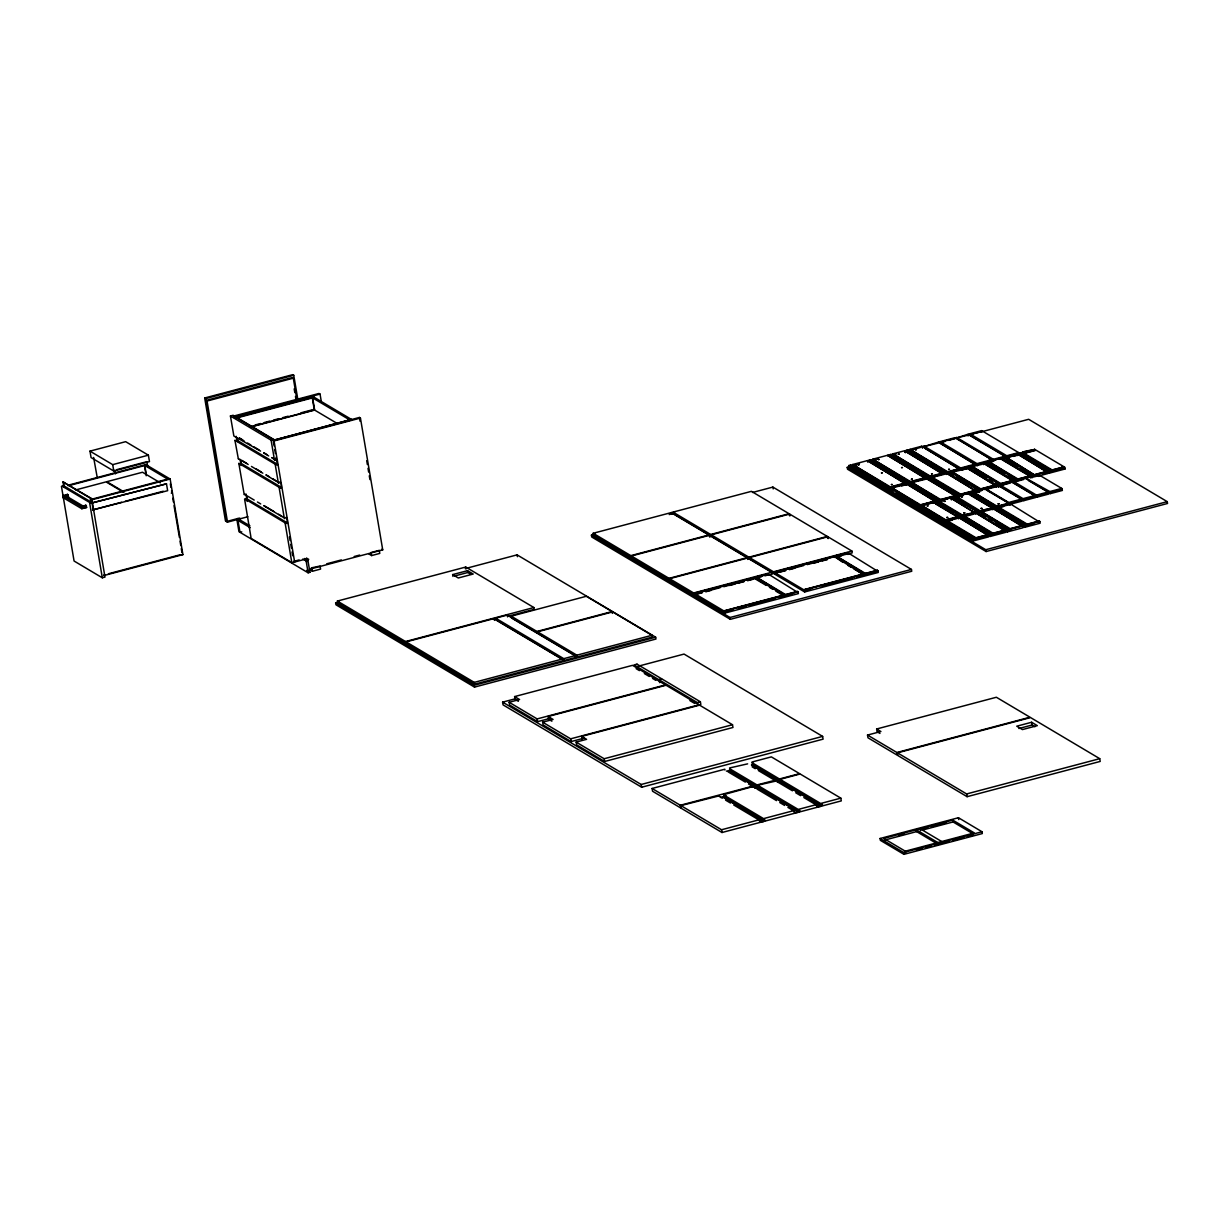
<?xml version="1.0" encoding="UTF-8"?>
<svg xmlns="http://www.w3.org/2000/svg" width="1229" height="1229" viewBox="0 0 1229 1229"><rect width="100%" height="100%" fill="white"/><g stroke="black" fill="none" stroke-linecap="round" stroke-linejoin="round"><path stroke-width="1.5" d="M281.164 483.12L279.905 481.876L278.384 483.166L275.281 464.885L277.477 464.716L276.863 460.491L271.978 457.587M780.538 782.059L781.828 780.645L780.722 779.155L800.156 773.993L840.82 798.143L841.281 800.893L821.202 806.224L806.27 797.606M747.631 763.854L729.565 767.956L730.579 769.492L729.289 770.906M776.436 780.953L758.354 785.07L759.368 786.591L758.078 788.004M238.365 459.001L234.923 440.259L236.029 441.119L236.844 440.136L277.508 464.301M244.233 494.734L238.825 463.302L239.932 464.178L240.746 463.195L281.41 487.36L280.796 488.312L279.183 487.944L284.375 518.638L285.927 517.455L287.171 518.699M752.809 786.944L753.316 786.022L680.313 805.256L652.077 788.48L652.553 791.23L680.774 808.006L680.313 805.256M775.269 780.999L775.776 780.077L757.786 784.732L758.8 786.253L757.433 787.205L729.212 770.445M724.941 769.984L724.803 769.216L652.077 788.48M751.672 764.484L753.039 763.532L752.025 762.011L771.351 756.88L799.587 773.655L780.246 778.771L781.26 780.307L779.893 781.26L751.749 764.945M753.546 787.159L753.792 786.33L723.405 794.717L724.649 795.378L724.096 796.53L764.761 820.695L764.377 818.406L794.272 810.479L794.272 812.768L798.451 812.246L764.1 821.356L723.128 797.268M758.001 787.543L798.666 811.708L800.033 810.756L799.019 809.22L816.717 804.534L816.717 806.823L820.911 806.301L798.742 812.169L757.709 787.635L755.236 788.281M780.461 781.598L821.126 805.763L822.493 804.811L821.479 803.274L840.82 798.143M247.843 516.748L227.519 522.125L225.475 520.912L204.69 397.981L292.732 374.661L293.746 375.26L297.864 399.609M204.69 397.981L205.704 398.595L293.746 375.26M293.301 378.179L292.272 377.564L206.026 400.424L207.04 401.038L293.301 378.179L297.126 400.777M89.978 451.135L125.665 441.672L148.386 455.176L149.477 461.597L113.775 471.045L91.069 457.557L89.978 451.135L112.699 464.639L148.386 455.176M260.563 451.104L233.863 436.018L230.422 415.986L233.111 415.279L273.775 439.444L294.653 562.022L307.588 558.581L309.923 572.33L308.141 572.806L238.964 531.696L236.92 519.683M234.601 415.832L319.033 393.464L320.047 394.079L321.322 401.606M233.787 416.923L320.047 394.079M234.432 417.998L313.702 396.998L352.032 419.765L272.777 440.765M337.238 423.498L314.317 409.887L312.258 397.674L314.378 397.397M235.108 418.398L236.552 417.722L272.577 439.122M236.905 417.921L312.596 397.873L314.67 410.087L250.04 427.216M255.11 424.973L260.609 423.513M264.281 422.546L269.781 421.086M273.452 420.118L278.968 418.659M282.639 417.676L288.139 416.216M300.982 412.821L311.997 409.902M252.314 426.309L314.317 409.887M63.032 481.952L91.714 498.605L104.987 577.092L102.314 577.799L74.078 561.023L61.45 486.361L63.647 486.177L63.032 481.952L92.313 499.358L90.193 499.635M116.709 469.662L146.912 461.658L147.787 467.22M68.455 485.132L145.882 464.623L170.14 479.033L182.921 554.617L103.651 575.618M67.856 485.593L68.747 485.347M146.205 475.761L144.438 465.299L146.558 465.023M69.085 485.563L144.776 465.499L146.251 474.225M75.722 489.925L106.063 481.891L123.914 492.506M230.422 415.986L271.087 440.151L273.775 439.444M62.756 495.625L67.518 494.365L68.594 496.793L63.094 497.622L62.756 495.625L81.498 506.763L86.26 505.503L86.598 507.485L81.836 508.745L63.094 497.622M349.574 419.842L274.221 440.105M351.356 419.366L350.803 419.796M360.435 418.06L359.406 417.461L273.145 440.32L274.175 440.919L360.435 418.06L382.726 549.855L309.401 569.273M68.256 494.811L65.429 495.564L82.696 505.81L86.26 505.503M91.714 498.605L91.883 502.953L89.686 503.122L102.314 577.799M91.975 499.158L167.666 479.095M169.448 478.619L168.004 479.295L144.438 465.299M90.869 500.034L170.14 479.033M166.483 483.827L91.392 503.091L166.483 483.827L167.651 490.694L92.544 509.958L121.563 502.277M83.034 507.792L86.598 507.485M277.262 460.061L276.003 458.816L274.482 460.107L271.087 440.151M125.189 501.309L163.273 491.216M171.277 493.106L172.168 492.875L171.522 490.847M281.211 483.427L281.41 487.36M287.233 519.007L287.386 523.354L285.189 523.523L291.811 562.621L294.484 561.914M241.76 531.834L239.978 532.311L237.658 518.561M108.444 573.759L180.448 554.694M299.185 559.932L293.639 561.407L294.653 562.022M308.756 559.318L305.099 560.286L304.792 558.458M302.872 558.965L306.113 560.885L307.911 560.424M326.714 563.804L341.37 559.932M354.198 556.522L359.698 555.062M311.352 567.875L320.078 566.031L320.585 569.088L312.412 571.255L309.739 569.672M371.604 555.569L379.776 553.403L379.269 550.346L371.081 552.512L371.604 555.569L368.93 553.987M337.376 601.058L405.539 641.538L405.847 643.381L337.683 602.886L337.376 601.058L465.73 567.045L533.878 607.541L534.185 609.369L508.514 616.175M593.177 533.278L630.83 555.646L631.138 557.474L593.484 535.107L593.177 533.278L671.556 512.508L709.21 534.876L709.517 536.704M709.363 535.337L673.338 513.937L673.031 512.109L751.411 491.339L789.064 513.722L789.371 515.55M910.843 501.417L918.877 506.179L889.811 488.097L886.432 488.574L886.601 489.495L849.623 467.527L848.962 465.499L850.898 464.977L888.367 488.067M920.844 504.996L921.335 506.118L920.844 504.996L935.715 501.063L935.868 501.97L906.464 483.688L890.503 487.79L852.68 464.501L867.566 460.568L905.036 483.658M993.37 533.401L993.877 534.523L993.37 533.401L1005.276 530.252L1005.43 531.174L976.026 512.877L963.029 516.195L939.002 501.924L938.787 499.957L909.89 482.782L906.51 483.258L906.664 484.18L869.702 462.212L869.041 460.168L870.977 459.661L908.784 482.951L892.377 473.196M991.695 508.314L979.974 510.757L926.543 478.358L910.581 482.475L872.759 459.185L887.63 455.252L925.099 478.327M931.951 477.482L926.743 478.849L889.781 456.881L889.12 454.853L891.056 454.346L928.863 477.635L925.314 475.515M961.001 494.365L961.493 495.471L961.001 494.365L975.872 490.417L976.026 491.339L946.622 473.042L930.645 477.159L892.838 453.87L904.744 450.72L942.551 474.01M943.288 473.995L906.879 452.349L906.219 450.321L908.154 449.814L945.623 472.888M1001.65 484.841L1001.143 483.719L1001.65 484.841L981.234 489.956L981.065 489.034L995.951 485.102L996.104 486.008L966.701 467.727L966.854 468.633L951.63 472.382L951.138 471.26L1005.414 457.05L947.759 472.627L909.952 449.338L921.842 446.188L959.311 469.263M938.541 442.056L938.695 442.962L923.486 446.711L938.541 442.056L976.01 465.13M977.654 465.653L940.001 443.285L940.031 441.657L954.902 437.708L991.88 459.677L992.525 461.72L989.253 459.769M1023.557 479.525L1013.372 482.214L1013.526 483.135L1037.092 497.146L1048.982 493.981L1048.337 491.953L1036.446 495.103L984.905 464.224L984.598 462.396L993.923 461.167L956.208 438.031L968.283 434.175L1005.261 456.143L1005.921 457.987L1021.238 453.931C1021.191 451.243 1016.583 454.807 1021.084 453.009M1007.396 457.772L969.742 435.404L969.773 433.776L981.664 430.626L1018.641 452.595L1019.118 455.16L1049.397 473.15L1065.005 469.002L1064.36 466.974L1052.454 470.123L1052.946 471.245L1052.454 470.123M849.131 466.406L856.49 464.746M854.493 464.992L859.455 463.671M869.195 461.09L871.131 460.583L870.977 459.661M872.913 460.107L877.875 458.786M892.991 454.776L896.402 453.885M910.105 450.244L920.291 447.556M939.847 442.363L954.718 438.43M956.208 438.031L968.437 435.081L968.283 434.175M969.589 434.482L981.817 431.533L981.664 430.626M873.266 460.307L871.469 460.783L874.695 462.688M891.547 455.452L893.345 454.991M910.443 450.459L908.661 450.92L919.906 457.618M948.45 440.381L955.056 438.63M971.632 434.236L981.817 431.533M465.238 568.597L517.071 554.863L655.656 637.206L655.963 639.034L474.517 687.103L335.947 604.776L335.64 602.947L339.342 601.964M752.501 492.476L772.872 487.083L911.442 569.426L911.749 571.255L730.318 619.324L591.733 536.996L591.426 535.153L595.128 534.185M669.191 514.552L674.736 513.077M980.527 432.055L1028.658 419.304L1167.243 501.647L1167.55 503.475L986.119 551.544L847.534 469.217L847.227 467.373L856.475 464.931M867.597 461.981L871.3 460.998M904.621 452.18L912.026 450.213M939.801 442.855L945.347 441.38M967.561 435.496L973.122 434.021M452.641 574.604L467.512 570.671L473.196 574.035L458.325 577.983L452.641 574.604L452.963 576.432M454.607 576.002L467.834 572.499L470.676 574.189M923.67 445.989L960.648 467.957L975.519 464.024M940.031 441.657L977.009 463.625L991.88 459.677M956.392 437.324L993.355 459.293L1005.261 456.143M969.773 433.776L1006.751 455.744L1018.641 452.595M630.83 555.646L709.21 534.876M673.031 512.109L710.685 534.477L789.064 513.722M848.962 465.499L886.631 487.867L888.552 487.345M852.68 464.501L890.349 486.884L905.22 482.936M869.041 460.168L906.695 482.551L908.63 482.029M872.759 459.185L910.412 481.553L925.299 477.62M889.12 454.853L926.774 477.221L928.709 476.714M892.838 453.87L930.491 476.237L942.397 473.088M906.219 450.321L943.887 472.689L945.808 472.182M909.952 449.338L947.605 471.706L959.496 468.556M631.399 555.984L669.052 578.352L669.359 580.18L631.706 557.812L631.399 555.984L709.778 535.214L747.432 557.582L747.739 559.425M711.253 534.815L748.907 557.198L749.229 559.026L711.576 536.658L711.253 534.815L789.632 514.06L827.286 536.428L827.593 538.256M887.2 488.205L889.473 487.898L889.627 488.804L887.691 489.326L887.2 488.205L887.507 490.033L917.771 508.023L922.841 506.671M906.28 484.395L891.071 488.128L890.917 487.222L905.788 483.274L906.618 484.595L906.464 483.688M936.252 501.755L907.586 484.718L907.263 482.874C909.399 480.585 910.105 484.994 909.199 482.367M926.359 479.08L911.15 482.813L910.981 481.891L925.852 477.958L926.697 479.279L926.543 478.358M927.342 477.559L929.616 477.251L929.769 478.173L927.849 478.68L927.342 477.559L927.649 479.387L957.929 497.376L957.621 495.548L927.849 478.68M931.06 476.575L931.567 477.697L931.06 476.575L945.931 472.643L946.438 473.749M978.007 492.061L947.728 474.071L947.421 472.243L949.356 471.736L949.848 472.842L947.912 473.365L947.605 471.706M951.138 471.26L966.009 467.312L966.516 468.433M996.489 485.793L967.807 468.756L967.5 466.928C969.62 464.623 970.342 469.032 969.435 466.406M981.91 464.347L971.371 466.851L971.217 465.929L983.123 462.78L983.615 463.901M988.469 462.319L988.316 461.413L1000.222 458.248L1000.713 459.369M1001.712 457.864L1003.985 457.541L1004.139 458.463L1002.203 458.97L1001.712 457.864L1002.019 459.692L1032.283 477.682L1031.976 475.838L1002.203 458.97M1035.356 474.655L1035.847 475.777L1035.356 474.655L1047.246 471.506L1047.4 472.428L1017.996 454.131C968.037 466.129 1063.976 441.503 1006.105 457.28L1035.171 475.377L1006.105 457.28M1033.22 450.751L1023.02 453.455L1022.528 452.349C1025.14 450.382 1035.74 449.998 1035.11 449.599L1023.204 452.748L1023.358 453.67L1052.27 470.845L1057.37 469.493M887.538 488.405L890.149 487.59M890.917 487.222L906.126 483.473M907.263 482.874L910.228 482.275M910.981 481.891L926.205 478.158M926.743 478.849L926.589 477.943L930.307 476.96M931.398 476.775L947.421 472.428M949.694 471.936L947.421 472.243M1022.528 452.349L1034.772 449.384M926.589 477.943L929.969 477.451L959.019 495.548L952.598 491.723M1019.148 453.532L1019.64 454.653L1019.486 453.731L1021.422 453.224L1050.488 471.306L1047.277 469.401M891.071 488.128L889.274 488.604L889.12 487.683M908.354 483.719L911.734 482.828M951.292 472.166L949.51 472.643L949.356 471.736M969.589 467.327L971.371 466.851M1003.632 457.342L1003.801 458.263L1005.583 457.787M1020.746 452.81L1020.9 453.731L1022.682 453.255M936.513 476.376L944.778 474.194M901.656 485.916L906.618 484.595M975.519 490.217L960.648 494.15L931.751 476.975L931.905 477.897L935.208 477.021M961.892 469.954L966.854 468.633M1006.259 458.202L1009.654 457.296M1013.065 456.389L1018.165 455.037M1023.358 453.67L1033.558 450.966M927.649 479.387L932.719 478.05M887.691 489.326L916.788 505.78L918.724 505.273M974.582 512.846L950.754 497.853L920.659 505.718L891.593 487.621L920.506 504.796L935.377 500.864M907.616 483.089L936.867 500.464L938.787 499.957M940.584 499.481L940.738 500.387L911.672 482.306L940.584 499.481L955.455 495.533M956.93 495.149L958.866 494.626M947.912 473.365L979.098 490.233L971.079 485.455M980.727 488.835L980.88 489.756L951.83 471.659L980.727 488.835L995.598 484.902M997.088 484.503L999.023 483.996L999.177 484.902L997.241 485.424L967.5 466.928M1007.765 482.628L1000.959 484.441L971.893 466.344L1000.805 483.519L1012.711 480.37L1012.865 481.276M1014.186 479.971L1016.122 479.464L1016.275 480.37L1014.355 480.892L984.598 462.396M1029.963 476.744L1018.073 479.909L989.007 461.812L1017.904 478.987L1029.81 475.838L1030.301 476.96L1030.148 476.038L1018.257 479.187L1018.749 480.309L1018.257 479.187M1031.3 475.439L1033.236 474.932L1033.389 475.838L1031.454 476.36M1035.018 474.455L1046.908 471.306M1019.486 453.731L1048.398 470.907L1050.334 470.4M1023.204 452.748L1052.116 469.924L1064.007 466.774L1064.514 467.896L1064.36 466.974M405.539 641.538L533.878 607.541M919.553 506.594L917.28 506.901L917.126 505.979L921.335 506.118M939.632 501.278L937.358 501.586L937.205 500.664L941.414 500.802L940.922 499.681L941.414 500.802M940.922 499.681L956.131 495.948L956.439 497.776L951.369 499.112M957.283 495.348L961.493 495.471M979.79 490.632L977.516 490.939L977.347 490.018L981.572 490.156L981.065 489.034M997.241 485.424L999.361 484.195L999.853 485.317M1001.143 483.719L1013.049 480.57L1013.695 482.598M1014.355 480.892L1016.46 479.663L1016.967 480.785L1018.749 480.309M1031.638 475.638L1035.847 475.777M1048.398 470.907L1048.89 472.028L1048.736 471.106L1050.672 470.599L1051.164 471.721L1052.946 471.245M917.126 505.979L919.4 505.672M921.182 505.196L935.715 501.063M937.205 500.664L939.478 500.357M941.26 499.88L956.131 495.948M957.621 495.548L959.557 495.041M961.339 494.565L976.21 490.617L976.517 492.46M979.636 489.71L977.347 490.018M981.418 489.25L996.289 485.301L996.596 487.13M997.426 484.702L999.699 484.395M1001.497 483.919L1013.387 480.769M1014.539 480.17L1016.813 479.863M1018.595 479.387L1030.486 476.237L1030.793 478.066M1031.976 475.838L1033.912 475.331M1035.694 474.855L1047.6 471.706L1047.907 473.534L1037.491 476.299M1048.736 471.106L1051.01 470.799M1052.792 470.323L1064.698 467.174M406.108 641.876L494.135 618.556L562.298 659.051L562.605 660.879L474.563 684.2L406.415 643.719L406.108 641.876L474.256 682.372L562.298 659.051M495.625 618.156L507.224 615.084L575.387 655.579L575.694 657.407L564.096 660.48L495.932 619.984L495.625 618.156L563.788 658.652L575.387 655.579M916.788 505.78L916.942 506.701L919.968 506.01L943.811 521.004M975.672 513.031L952.89 499.496L952.245 497.468L955.609 496.455M995.751 485.808L955.962 496.47L956.116 497.392L980.127 511.663L993.124 508.345L1022.528 526.642L1022.374 525.72L1010.484 528.869L1010.975 529.991L1010.484 528.869M920.997 505.918L932.565 502.845M941.076 500.602L947.682 498.851M962.799 494.841L974.367 491.769M999.976 485.762L1012.066 481.906L1034.956 495.502L1035.601 497.53L1023.711 500.695L1000.129 486.684L999.976 485.762L1010.177 483.058M1013.556 481.507L1038.828 474.809L1061.718 488.405L1062.378 490.448L1050.472 493.597L1028.473 480.524M1042.315 473.764L1047.4 472.428M1052.608 471.045L1062.808 468.341M939.002 501.924L944.102 500.572M952.398 498.375L959.849 496.7M957.806 496.946L962.906 495.594M974.92 492.414L981.71 490.601M986.595 489.311L1009.823 503.122L1021.729 499.957L1022.221 501.079L1010.315 504.228L986.749 490.233L986.595 489.311L996.796 486.607M1031.853 477.328L1038.997 475.731L1038.828 474.809M920.46 507.131L922.242 506.655M937.558 502.6L939.355 502.123M973.552 493.059L971.77 493.536L971.279 492.414L995.459 507.608L973.322 494.457M941.23 501.801L937.85 502.707L937.543 500.864M1001.558 485.824L998.086 486.745L997.779 484.902M511.218 616.175L536.95 631.46L537.257 633.288L511.525 618.003L511.218 616.175L586.325 596.28L612.042 611.566L612.349 613.394M669.052 578.352L747.432 557.582M748.907 557.198L827.286 536.428M669.621 578.69L693.648 592.962L693.955 594.79L669.928 580.518L669.621 578.69L748 557.92L772.012 572.192L772.334 574.035L768.678 575.003M749.475 557.536L773.502 571.808L773.809 573.636L749.798 559.364L749.475 557.536L827.854 536.766L851.881 551.038L852.189 552.866L848.548 553.833M1009.67 502.2L1021.576 499.051L1021.729 499.957M1000.16 485.056L1023.05 498.651L1034.956 495.502M1026.753 478.68L1049.827 491.554L1061.718 488.405M945.593 520.528L941.875 521.511L942.029 522.433L918.677 508.56L918.032 506.532L942.059 520.804L943.995 520.282M976.272 537.933L976.763 539.055L976.272 537.933L988.177 534.784L988.331 535.69L958.927 517.409L945.931 520.727L921.75 505.534L945.777 519.821L957.668 516.656L957.637 518.285M959.158 516.272L959.127 517.901L935.791 504.028L935.131 502L960.909 516.472M938.848 501.002L962.875 515.289L974.781 512.124M952.245 497.468L978.345 512.14M992.771 508.499L969.988 494.964L969.343 492.937L993.37 507.208L995.29 506.686M1027.582 524.337L1028.074 525.459L1027.582 524.337L1039.473 521.188L1039.626 522.11L1010.223 503.813L997.241 507.131L973.061 491.938L997.088 506.225L1008.978 503.06L1008.948 504.689M1023.05 498.651L1023.204 499.573L1035.11 496.424M1036.446 495.103L1036.6 496.024L1048.491 492.875M1049.827 491.554L1049.981 492.476L1061.871 489.326M988.177 534.784L988.823 536.812L973.199 540.96L942.935 522.97L942.628 521.142C944.748 518.838 945.47 523.247 944.563 520.62M957.038 518.561L946.499 521.065L946.345 520.144L958.236 516.994L958.743 518.116M959.726 516.61L962 516.288L962.153 517.209L960.218 517.716L959.726 516.61L960.033 518.438L990.313 536.428L1005.921 532.28L1005.276 530.252M974.136 514.029L963.935 516.733L963.444 515.612C966.055 513.661 976.656 513.276 976.026 512.877M976.825 512.078L979.098 511.756L979.252 512.677L977.332 513.184L976.825 512.078L977.132 513.906L1007.411 531.896L1023.02 527.748L1022.374 525.72M980.542 511.095L981.049 512.201L980.542 511.095C983.154 509.129 993.769 508.745 993.124 508.345M1039.473 521.188L1040.133 523.216L1024.51 527.364L994.246 509.374L993.938 507.546C996.058 505.242 996.78 509.651 995.859 507.024M1008.348 504.965L997.81 507.469L997.656 506.563L1009.547 503.398L1010.038 504.52M1009.823 503.122L1022.067 500.172M1023.204 499.573L1035.448 496.624M1036.6 496.024L1048.829 493.075M1049.981 492.476L1062.225 489.526M946.345 520.144L958.574 517.194M960.064 516.81L962.691 515.996M963.444 515.612L975.688 512.662M981.433 511.986L976.225 513.369L976.072 512.447L979.79 511.464M980.896 511.295L992.786 508.13M997.81 507.469L993.339 508.837L993.186 507.915L996.903 506.932M997.656 506.563L1009.885 503.598M941.875 521.511L945.239 521.035L974.305 539.116M960.402 517.01L962.338 516.503L991.404 534.584L989.468 535.107L960.402 517.01L973.737 524.092M977.516 512.478L979.452 511.971L1008.502 530.052L1006.582 530.575L977.332 513.184M993.186 507.915L996.55 507.439L1025.616 525.52L1007.949 515.028M944.717 521.542L946.499 521.065M961.662 516.088L961.815 517.01L963.597 516.533M982.739 511.756L992.94 509.052M987.824 534.584L975.934 537.734L947.021 520.558L947.175 521.465L952.275 520.128M1039.135 520.988L1027.244 524.138L998.332 506.962L998.486 507.884L1003.586 506.532M536.95 631.46L612.042 611.566M537.519 631.798L612.61 611.904L651.969 635.285L652.276 637.114L577.184 657.023L537.826 633.626L537.519 631.798L576.877 655.18L651.969 635.285M693.648 592.962L772.012 572.192M773.502 571.808L851.881 551.038M785.869 594.728L786.36 595.85L785.869 594.728L797.759 591.579L798.404 593.607L724.787 613.117L694.523 595.128L694.216 593.3L754.483 577.63L754.637 578.536L747.37 580.472M761.519 576.724L756.419 578.06L755.927 576.954L768.171 574.004L768.325 574.911L764.93 575.817M865.723 573.574L866.215 574.696L865.723 573.574L877.614 570.425L878.274 572.453L804.657 591.963L774.378 573.974L774.07 572.146L834.015 556.261L834.506 557.382L834.015 556.261M846.489 554.202L835.95 556.706L835.797 555.785L847.687 552.635L848.179 553.757M694.216 593.3L754.483 577.63M755.927 576.954L768.171 574.004M774.07 572.146L834.353 556.46M835.797 555.785L848.025 552.835M702.312 592.701L695.046 594.621L694.892 593.715L754.821 577.83L783.733 595.005L783.887 595.911L780.261 596.879M792.475 593.638L785.669 595.451L756.618 577.353L768.509 574.204L797.913 592.501L797.759 591.579M774.408 572.345L774.915 573.467L774.762 572.545L834.691 556.66L863.757 574.757L854.109 569.027M877.429 571.132L865.539 574.281L836.473 556.199L848.379 553.035L877.783 571.331L877.614 570.425M756.081 577.86L754.299 578.337L754.145 577.415M834.168 557.183L835.95 556.706M694.554 593.499L694.708 594.421L701.974 592.501M705.6 591.533L720.133 587.677M723.773 586.725L743.745 581.425M774.577 573.267L785.469 570.379M789.095 569.411L803.628 565.555M807.253 564.603L827.24 559.303M705.953 591.733L711.391 590.289M729.55 585.48L735.003 584.036M738.644 583.068L744.083 581.624M747.724 580.672L753.162 579.228M780.354 572.023L785.807 570.579M789.433 569.611L794.886 568.167M813.045 563.358L818.499 561.914M822.124 560.946L827.578 559.502M836.626 557.106L841.727 555.754M942.628 521.142L972.216 538.717L974.151 538.21M989.314 534.185L991.25 533.678M1005.092 530.959L993.186 534.123L964.12 516.026L993.032 533.202L1004.938 530.052M1006.413 529.653L1008.348 529.146M1010.13 528.67L1010.299 529.591L981.234 511.494L1010.13 528.67L1022.036 525.52M993.938 507.546L1023.527 525.121L1025.462 524.614M972.216 538.717L972.707 539.838L972.554 538.916L974.489 538.41L974.981 539.531L976.763 539.055M992.08 534.999L989.806 535.306L989.652 534.385L993.877 534.523M1006.582 530.575L1008.686 529.346L1009.193 530.467L1010.975 529.991M1023.527 525.121L1024.018 526.242L1023.865 525.321L1025.8 524.814L1026.292 525.935L1028.074 525.459M972.554 538.916L974.827 538.609M976.609 538.133L988.515 534.984M989.652 534.385L991.926 534.077M993.723 533.601L1005.614 530.452M1006.766 529.853L1009.04 529.545M1010.822 529.069L1022.712 525.92M1023.865 525.321L1026.138 525.013M1027.92 524.537L1039.826 521.388M947.175 521.465L976.087 538.655L987.978 535.491M976.425 538.855L988.331 535.69M993.524 534.323L1000.329 532.51M1027.736 525.259L1032.836 523.907M694.892 593.715L723.804 610.89L783.733 595.005M756.618 577.353L785.515 594.529L797.421 591.379M774.762 572.545L803.658 589.72L863.603 573.835M836.473 556.199L865.385 573.375L877.276 570.21M723.804 610.89L724.296 611.996L724.142 611.09L784.071 595.205L784.578 596.326L786.36 595.85M803.658 589.72L804.165 590.842L804.012 589.92L863.941 574.051L864.433 575.157L866.215 574.696M724.142 611.09L784.425 595.404M786.207 594.928L798.097 591.779M804.012 589.92L864.279 574.25M866.061 573.774L877.967 570.625M738.491 607.956L745.757 606.02M754.836 603.623L769.354 599.767M803.812 590.642L811.079 588.706M821.986 585.818L834.691 582.454M838.332 581.501L852.849 577.645M856.49 576.678L861.944 575.233M726.109 611.52L733.375 609.599M738.829 608.155L746.095 606.22M749.721 605.267L764.254 601.411M767.879 600.459L775.146 598.523M780.599 597.079L784.578 596.326M822.324 586.033L829.59 584.098M833.216 583.145L847.749 579.289M856.828 576.877L862.282 575.449M865.877 574.481L877.783 571.331M335.64 602.947L474.21 685.275L655.656 637.206M591.426 535.153L730.011 617.496L911.442 569.426M847.227 467.373L985.796 549.716L1167.243 501.647M518.377 701.298L515.074 699.332L514.613 696.582L632.551 665.335L665.488 684.906L537.134 718.919L509.144 702.281L509.605 705.031L537.611 721.669L550.438 718.258M637.759 666.333L684.046 654.074L822.631 736.401L823.092 739.151L641.661 787.236L503.076 704.893L502.615 702.143L515.566 698.717M509.144 702.281L519.56 699.516L514.613 696.582M659.65 682.633L659.19 679.883L662.17 679.099L700.392 701.805L700.853 704.555M551.882 721.193L548.58 719.242L548.119 716.492L666.057 685.244L698.994 704.816L570.655 738.829L542.65 722.191L543.11 724.941L571.116 741.579L583.944 738.168M542.65 722.191L553.065 719.426L548.119 716.492M659.19 679.883L697.411 702.604L700.392 701.805M581.624 736.401L699.562 705.154L732.499 724.726L732.976 727.476L604.622 761.488L576.631 744.851L576.155 742.101L586.571 739.336L581.624 736.401L582.1 739.151M576.155 742.101L604.161 758.739L732.499 724.726M502.615 702.143L641.185 784.486L822.631 736.401M879.949 733.421L877.107 731.731L876.646 728.981L996.366 697.258L1029.994 717.229L896.893 752.501L867.52 735.065L867.981 737.799L897.354 755.251L896.893 752.501M726.431 771.182L728.92 770.522L757.218 787.743M867.52 735.065L880.901 731.516L876.646 728.981M680.881 805.594L721.546 829.759L759.614 819.666L759.614 821.955L763.793 821.433L722.007 832.509L681.342 808.344L680.881 805.594L719.395 795.793M754.667 787.943L757.141 787.297M777.112 781.997L779.678 781.798M720.578 797.467L726.278 795.946M777.68 782.335L780.169 781.675L820.834 805.84M897.462 752.839L1030.563 717.567L1099.74 758.677L1100.201 761.427L967.1 796.684L897.923 755.589L897.462 752.839L966.624 793.949L1099.74 758.677M1031.623 722.268L1016.752 726.201L1022.436 729.58L1037.307 725.648L1031.623 722.268L1032.099 725.018L1034.941 726.708M1018.872 728.52L1032.099 725.018M723.435 797.191L764.761 820.695M880.056 838.501L958.436 817.731L982.002 831.741L982.309 833.569L903.945 854.339L880.363 840.344L880.056 838.501L903.638 852.511L982.002 831.741M952.767 820.112L883.759 838.408L905.281 851.19L974.29 832.909L952.767 820.112L953.074 821.955L973.061 833.83M898.599 835.505L904.068 834.061M922.288 829.237L927.757 827.778M931.398 826.81L945.992 822.954M884.066 840.237L916.757 831.572M922.211 830.128L953.074 821.955M916.496 850.145L921.934 848.701M925.575 847.733L931.014 846.289M934.654 845.322L940.738 843.708M943.734 842.925L949.172 841.481M952.813 840.513L963.705 837.625M967.331 836.657L972.784 835.228M1035.11 449.599L1064.007 466.774M1061.825 467.112L1065.005 469.002M1029.61 458.909L1021.422 453.224M1032.821 460.814L1044.066 467.496M1051.164 471.721L1050.672 470.599M1007.242 456.865L1006.751 455.744M1033.236 474.932L1004.323 457.756L1004.477 458.663M1006.075 459.615L1017.32 466.298M1020.531 468.203L1031.776 474.886M1034.065 476.253L1033.574 475.131M1000.898 458.663L1029.81 475.838M1025.447 478.358L1048.337 491.953M988.316 461.413L988.823 462.519M986.534 461.874L987.025 462.995M987.225 462.288L1016.122 479.464M987.379 463.195L1005.045 473.703M1008.256 475.608L1016.275 480.37M1016.967 480.785L1016.46 479.663M1012.711 480.37L983.799 463.195L983.953 464.101M977.501 464.746L977.009 463.625M971.217 465.929L971.709 467.051M999.023 483.996L970.111 466.82L970.265 467.727M975.089 470.599L986.334 477.267M989.545 479.187L992.755 481.092M995.966 482.997L999.177 484.902M1021.576 499.051L998.685 485.455L998.655 487.083M925.283 448.6L959.649 469.017M1008.978 503.06L984.951 488.789L985.105 489.71M950.032 472.136L978.945 489.311M950.186 473.057L953.412 474.962M956.623 476.867L961.431 479.725M964.642 481.645L967.853 483.55M977.516 490.939L977.009 489.818M923.117 459.523L926.343 461.428M929.554 463.348L934.378 466.206M937.589 468.126L940.799 470.031M943.688 473.411L943.887 472.689M998.486 507.884L1027.398 525.06L1027.244 524.138M1001.527 511.218L1004.738 513.123M1026.292 525.935L1025.8 524.814M991.88 507.592L967.853 493.321L968.344 494.442M931.905 477.897L960.817 495.072L960.648 494.15M896.371 458.325L907.632 465.008M910.843 466.912L914.053 468.833M917.28 470.738L922.103 473.611M929.769 478.173L929.278 477.052M931.72 479.325L949.387 489.818M959.711 495.948L959.204 494.826M888.137 456.358L887.63 455.252M978.192 511.218L954.165 496.946L954.318 497.868M956.223 498.989L959.342 500.848M962.445 502.692L978.007 511.94M981.203 513.83L986.027 516.702M989.237 518.607L992.448 520.512M995.659 522.417L1008.502 530.052M1009.193 530.467L1008.686 529.346M976.072 512.447L976.256 511.74M877.905 464.593L882.729 467.466M885.94 469.37L889.166 471.291M914.852 486.546L932.519 497.054M935.73 498.959L938.941 500.864M937.02 501.386L961.093 515.75M940.677 504.443L937.22 502.4L936.867 500.464M943.795 506.302L946.898 508.145M950.017 509.989L953.12 511.848M956.239 513.691L959.357 515.55M976.947 525.997L980.158 527.917M983.369 529.822L989.806 533.632M957.668 516.656L933.641 502.384L933.81 503.306M853.003 467.051L872.298 478.511M875.509 480.431L886.77 487.114M889.965 489.004L893.176 490.924M896.387 492.829L907.632 499.512M925.13 509.912L928.248 511.756M931.352 513.599L934.47 515.458M937.573 517.301L940.692 519.145M961.462 531.481L945.239 521.035M964.673 533.401L967.884 535.306M974.981 539.531L974.489 538.41M842.879 562.36L834.691 556.66M847.687 565.217L850.898 567.122M864.433 575.157L863.941 574.051M754.975 578.736L766.22 585.419M769.431 587.324L772.642 589.244M775.868 591.149L783.887 595.911M312.258 397.674L349.912 420.041M936.621 843.478L916.634 831.603L916.327 829.775L937.85 842.556L938.157 844.4M636.13 668.668L639.418 670.619M644.334 673.538L649.25 676.457M652.538 678.408L655.81 680.359M689.915 700.622L694.692 703.449M239.394 437.954L242.651 439.89M239.455 438.261L244.325 441.15M247.582 443.085L250.839 445.021M254.096 446.957L258.966 449.86M263.851 452.748L267.108 454.684M263.805 453.04L268.69 455.944M271.947 457.879L275.188 459.815M235.353 440.535L276.018 464.7M752.148 762.763L780.384 779.539M780.953 779.877L821.617 804.043M241.729 460.353L246.599 463.241M256.369 469.048L261.239 471.951M266.125 474.84L269.381 476.775M272.623 478.711L275.88 480.647M238.426 458.709L248.197 464.501M251.438 466.436L262.822 473.196M266.078 475.131L279.091 482.874M752.409 764.3L780.63 781.06M781.198 781.398L821.863 805.563M779.601 781.337L751.441 765.022M754.591 766.896L758.016 768.678M760.859 770.614L764.284 772.396M767.126 774.347L778.403 780.784M781.874 783.103L796.807 791.722M800.064 793.657L803.305 795.593M752.102 766.819L755.236 768.693M758.37 770.552L774.055 779.862M777.819 782.105L792.459 790.8M795.701 792.736L800.586 795.639M803.843 797.56L816.855 805.302M239.256 463.594L279.92 487.759M381.697 549.24L382.726 549.855M729.688 768.724L757.924 785.485M758.493 785.823L799.157 809.988M729.949 770.245L758.185 787.021M758.754 787.359L799.418 811.509M744.666 780.292L755.651 786.821M759.414 789.049L762.671 790.984M765.913 792.92L775.683 798.712M790.324 807.422L798.451 812.246M728.075 771.843L745.327 782.09M748.461 783.948L751.595 785.823M756.987 789.018L776.498 800.617M779.754 802.552L784.64 805.456M787.897 807.376L794.395 811.248M264.005 505.595L273.775 511.387M278.645 514.29L281.902 516.226M244.448 494.288L254.203 500.08M257.46 502.016L260.717 503.951M263.974 505.887L283.484 517.486M287.432 522.939L246.768 498.774L246.153 499.742L244.586 499.066L251.146 538.456L291.811 562.621M245.247 499.082L285.942 523.339M723.835 795.009L764.499 819.175M724.757 798.236L732.899 803.075M736.14 804.995L739.397 806.931M742.654 808.866L745.911 810.802M749.152 812.738L754.038 815.626M757.294 817.562L763.793 821.433M719.088 796.269L722.329 798.205M725.586 800.14L730.472 803.029M733.713 804.964L759.752 820.434M240.469 518.699L239.44 518.085L226.505 521.526L205.704 398.595M249.933 525.858L238.672 519.176L238.994 521.004M237.965 520.405L250.24 527.687M160.354 482.843L142.503 472.243L106.815 481.691L123.038 491.339M306.666 570.394L309.923 572.33M182.921 554.617L181.692 554.648M63.678 485.762L91.914 502.538M62.203 486.162L90.424 502.938M104.757 574.742L103.866 574.988M93.634 457.48L97.337 478.127M1052.116 469.924L1052.27 470.845M1049.074 471.306L1049.397 473.15M1050.319 492.675L1050.472 493.597M1034.419 449.184L1034.726 451.028M1038.643 475.515L1038.797 476.437M1036.938 496.224L1037.092 497.146M1022.866 452.549L1023.02 453.455M1017.32 453.716L1017.627 455.56M1023.557 499.773L1023.711 500.695M1017.904 478.987L1018.073 479.909M1024.203 525.52L1024.51 527.364M1014.877 480.37L1015.185 482.214M1013.049 480.57L1013.203 481.491M1012.066 481.906L1012.22 482.813M1005.768 457.08L1005.906 458.171M1010.161 503.322L1010.392 504.72M1009.547 503.398L1009.854 505.242M1000.805 483.519L1000.959 484.441M999.361 484.195L999.515 485.102M1007.104 530.052L1007.411 531.896M993.355 459.293L993.508 460.199M997.994 506.763L998.148 507.669M997.088 506.225L997.241 507.131M996.55 507.439L996.704 508.345M981.479 431.333L981.633 432.255M993.37 507.208L993.524 508.115M992.448 507.93L992.755 509.774M983.123 462.78L983.43 464.623M993.032 533.202L993.186 534.123M991.588 533.878L991.742 534.784M990.006 534.584L990.313 536.428M979.283 489.511L979.436 490.432M968.099 434.882L968.252 435.803M979.974 510.757L980.127 511.663M979.452 511.971L979.605 512.877M985.796 549.716L986.119 551.544M975.35 512.462L975.657 514.306M966.009 467.312L966.317 469.155M975.934 537.734L976.087 538.655M972.892 539.116L973.199 540.96M960.648 467.957L960.801 468.879M963.782 515.827L963.935 516.733M962.875 515.289L963.029 516.195M962.338 516.503L962.491 517.409M951.476 471.46L951.63 472.382M955.793 495.733L955.947 496.654M958.927 517.409L959.081 518.315M958.236 516.994L958.543 518.838M951.4 499.896L950.754 497.853M946.622 473.042L946.776 473.964M945.931 472.643L946.253 474.471M946.683 520.359L946.837 521.265M945.777 519.821L945.931 520.727M939.14 500.157L939.294 501.063M942.059 520.804L942.213 521.711M930.491 476.237L930.645 477.159M929.969 477.451L930.123 478.373M922.334 447.295L922.487 448.216M921.842 446.188L921.996 447.095M926.774 477.221L926.927 478.142M920.506 504.796L920.659 505.718M919.968 506.01L920.122 506.932M919.062 505.472L919.215 506.394M966.624 793.949L967.1 796.684M908.154 449.814L908.308 450.72M917.464 506.194L917.771 508.023M911.334 482.106L911.488 483.012M910.412 481.553L910.581 482.475M905.235 451.826L905.389 452.748M904.744 450.72L904.897 451.627M909.89 482.782L910.044 483.688M906.695 482.551L906.864 483.458M905.788 483.274L906.096 485.102M958.436 817.731L958.743 819.574M891.056 454.346L891.209 455.252M891.255 487.421L891.409 488.328M890.349 486.884L890.503 487.79M886.631 487.867L886.785 488.773M942.029 843.371L941.721 841.542L920.198 828.745L920.506 830.574M867.566 460.568L867.72 461.489M850.898 464.977L851.052 465.899M865.385 573.375L865.539 574.281M905.281 851.19L905.589 853.018M903.638 852.511L903.945 854.339M848.379 553.035L848.532 553.956M847.687 552.635L847.995 554.463M836.135 555.984L836.288 556.906M827.854 536.766L828.162 538.594M804.35 590.12L804.657 591.963M789.632 514.06L789.94 515.888M772.872 487.083L773.179 488.912M785.515 594.529L785.669 595.451M784.071 595.205L784.225 596.126M756.265 577.154L756.419 578.06M730.011 617.496L730.318 619.324M724.48 611.289L724.787 613.117M710.685 534.477L711.007 536.32M709.778 535.214L710.085 537.042M671.556 512.508L671.864 514.337M721.546 829.759L722.007 832.509M697.411 702.604L697.888 705.354M641.185 784.486L641.661 787.236M604.161 758.739L604.622 761.488M576.877 655.18L577.184 657.023M563.788 658.652L564.096 660.48M570.655 738.829L571.116 741.579M517.071 554.863L517.378 556.691M537.134 718.919L537.611 721.669M507.224 615.084L507.546 616.912M494.135 618.556L494.457 620.384M467.512 570.671L467.834 572.499M465.73 567.045L466.037 568.873M474.256 682.372L474.563 684.2M474.21 685.275L474.517 687.103M359.406 417.461L360.051 421.224M366.734 460.752L367.363 464.516M368.009 468.295L368.639 472.059M369.284 475.823L369.914 479.587M294.192 388.871L294.822 392.635M295.467 396.399L296.097 400.162M311.889 568.197L312.412 571.255M306.574 557.981L307.173 561.545M306.113 560.885L308.141 572.806M273.468 442.21L274.113 445.989M274.758 449.768L275.388 453.562M276.033 457.342L276.679 461.121M289.476 536.812L290.105 540.591M290.751 544.386L291.396 548.165M292.026 551.944L292.671 555.723M237.32 437.739L237.95 441.518M236.936 437.954L237.535 441.457M240.853 461.121L241.483 464.839M246.875 496.7L247.505 500.433M236.198 436.326L236.936 440.919M240.101 459.385L241.084 465.514M245.892 493.889L247.167 501.463M207.04 401.038L227.519 522.125M170.339 483.857L170.923 487.345M172.782 498.267L173.412 502M174.042 505.733L179.403 537.426M180.033 541.159L180.755 545.492M181.293 548.626L181.938 552.466M112.699 464.639L113.775 471.045M92.129 503.521L93.281 510.404M85.523 505.073L85.861 507.055M81.498 506.763L81.836 508.745M67.518 494.365L67.856 496.347M63.478 481.829L64.43 487.437M114.927 470.139L115.511 473.841M927.265 505.949L928.218 505.826L927.311 505.918M944.379 501.417L945.316 501.294L944.486 501.34M961.477 496.885L962.415 496.762L961.477 496.885M978.576 492.353L979.528 492.23L978.622 492.322M858.211 464.915L859.148 464.792L858.257 464.869M878.289 459.585L879.227 459.477L878.412 459.508M881.47 472.965L882.407 472.858L881.516 472.935M898.368 454.269L899.305 454.162L898.368 454.269M901.533 467.65L902.485 467.542L901.656 467.573M915.467 449.737L916.404 449.63L915.467 449.737M946.776 517.501L947.697 517.409L946.776 517.501M963.874 512.969L964.796 512.877L963.874 512.969M980.972 508.437L981.91 508.345L980.972 508.437M998.071 503.905L999.008 503.813L998.071 503.905M891.348 484.564L892.269 484.487L891.501 484.487M911.426 479.249L912.333 479.126L911.426 479.249M931.505 473.918L932.412 473.81L931.567 473.887M948.604 469.386L949.525 469.309L948.665 469.355M637.006 664.152L634.026 664.935L658.621 679.545L661.601 678.761L637.006 664.152"/></g></svg>
